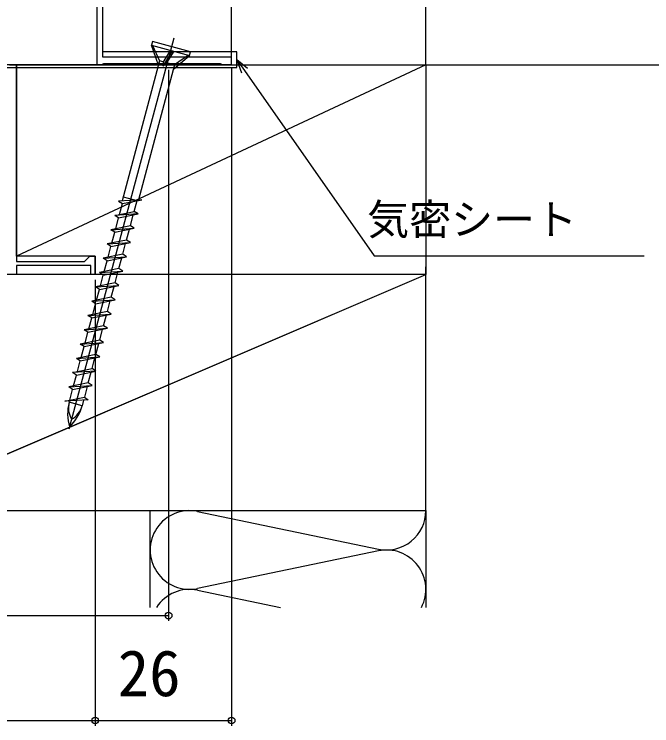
# Model space of a CAD drawing. Units: millimetres, scale not verified. Extents: x -525 to 525, y -783 to 778.
# Drawn here: x -4.9 to 116.5, y -132.9 to 2.7 of the extents above; entities that cross this region are included whole.
import ezdxf
from ezdxf.enums import TextEntityAlignment as Align

# ---------------------------------------------------------------- set-up
doc = ezdxf.new("R2010")
doc.units = ezdxf.units.MM
doc.header["$LTSCALE"] = 4
for name, color, linetype in [('0-2_YKK_11', 7, 'Continuous'), ('0-3_YKK_11E', 7, 'Continuous'), ('0-4_YKK_12', 2, 'Continuous'), ('0-5_YKK_13', 4, 'Continuous'), ('0-6_YKK_D', 6, 'Continuous'), ('0-8_YSS_K', 3, 'Continuous'), ('0-9_YSS_KE', 3, 'Continuous')]:
    doc.layers.add(name, color=color, linetype=linetype)
doc.styles.add('ＭＳ ゴシック', font='')
doc.styles.get('ＭＳ ゴシック').set_extended_font_data('MS Gothic')

msp = doc.modelspace()

# ---------------------------------------------------------------- linework, layer by layer
at = {"layer": '0-2_YKK_11'}
msp.add_lwpolyline([(-8.728, 7.56), (10.8, 7.56), (10.8, -6.94), (11.7, -6.94), (11.923, -6.84), (12.147, -6.74), (34.352, -6.74), (34.576, -6.84), (34.8, -6.94), (36.5, -6.94), (36.5, -5.54), (12, -5.54), (12, 12.602), (11.88, 12.785), (11.88, 13.335), (12, 13.519), (12, 19.06), (10.5, 19.06), (10.5, 17.36), (10.65, 17.101), (10.8, 16.841), (10.8, 9.06), (-13.5, 9.06)], dxfattribs=at)
at = {"layer": '0-3_YKK_11E'}
msp.add_lwpolyline([(-5.8, -6.94), (-4.5, -6.94), (-4.5, -44.44), (8.5, -44.44), (9.5, -43.44), (10.5, -43.44), (10.5, -46.94), (9.7, -46.94), (9.7, -45.24), (-4.5, -45.24), (-4.5, -46.94), (-5.3, -46.94)], dxfattribs=at)
at = {"layer": '0-4_YKK_12'}
for q in [(36.5, 5.06), (-53.1, -6.94)]:
    msp.add_line((36.5, -6.94), q, dxfattribs=at)
at = {"layer": '0-5_YKK_13'}
for p, q in [((25.471, -1.914), (5.506, -76.426)), ((25.471, -1.914), (5.506, -76.426)), ((22.579, -7.008), (21.236, -3.232)), ((22.579, -7.008), (21.236, -3.232)), ((23.467, -6.39), (23.442, -7.239)), ((23.467, -6.39), (23.442, -7.239)), ((24.086, -6.555), (25.643, -6.973)), ((24.086, -6.555), (25.643, -6.973)), ((18.674, -35.394), (17.949, -34.913)), ((18.674, -35.394), (17.949, -34.913)), ((14.978, -36.15), (14.252, -35.669)), ((14.978, -36.15), (14.252, -35.669)), ((17.219, -37.637), (13.522, -38.393)), ((17.219, -37.637), (13.522, -38.393)), ((14.248, -38.874), (17.944, -38.118)), ((14.248, -38.874), (17.944, -38.118)), ((16.489, -40.361), (12.793, -41.117)), ((16.489, -40.361), (12.793, -41.117)), ((13.518, -41.598), (17.214, -40.842)), ((13.518, -41.598), (17.214, -40.842)), ((15.759, -43.085), (12.063, -43.841)), ((15.759, -43.085), (12.063, -43.841)), ((12.788, -44.322), (16.485, -43.566)), ((12.788, -44.322), (16.485, -43.566)), ((15.029, -45.809), (11.333, -46.565)), ((15.029, -45.809), (11.333, -46.565)), ((12.058, -47.046), (15.755, -46.29)), ((12.058, -47.046), (15.755, -46.29)), ((14.3, -48.533), (10.603, -49.289)), ((14.3, -48.533), (10.603, -49.289)), ((11.328, -49.77), (15.025, -49.014)), ((11.328, -49.77), (15.025, -49.014)), ((13.57, -51.257), (9.873, -52.013)), ((13.57, -51.257), (9.873, -52.013)), ((10.598, -52.494), (14.295, -51.738)), ((10.598, -52.494), (14.295, -51.738)), ((12.84, -53.981), (9.143, -54.737)), ((12.84, -53.981), (9.143, -54.737)), ((9.868, -55.218), (13.565, -54.462)), ((9.868, -55.218), (13.565, -54.462)), ((12.11, -56.705), (8.413, -57.461)), ((12.11, -56.705), (8.413, -57.461)), ((9.139, -57.942), (12.835, -57.186)), ((9.139, -57.942), (12.835, -57.186)), ((11.38, -59.429), (7.684, -60.185)), ((11.38, -59.429), (7.684, -60.185)), ((8.409, -60.666), (12.105, -59.91)), ((8.409, -60.666), (12.105, -59.91)), ((10.65, -62.153), (6.954, -62.909)), ((10.65, -62.153), (6.954, -62.909)), ((7.679, -63.39), (11.375, -62.634)), ((7.679, -63.39), (11.375, -62.634)), ((10.646, -65.358), (9.92, -64.876)), ((10.646, -65.358), (9.92, -64.876)), ((6.949, -66.113), (6.224, -65.632)), ((6.949, -66.113), (6.224, -65.632)), ((9.191, -67.6), (5.494, -68.356)), ((9.191, -67.6), (5.494, -68.356)), ((6.219, -68.837), (9.916, -68.081)), ((6.219, -68.837), (9.916, -68.081)), ((9.012, -68.266), (8.461, -70.324)), ((9.012, -68.266), (8.461, -70.324)), ((5.561, -71.294), (5.633, -71.026)), ((5.561, -71.294), (5.633, -71.026)), ((8.024, -71.954), (5.561, -71.294)), ((8.024, -71.954), (5.561, -71.294)), ((8.317, -70.859), (8.024, -71.954)), ((8.317, -70.859), (8.024, -71.954))]:
    msp.add_line(p, q, dxfattribs=at)
for points in [[(25.429, -7.771), (28.48, -5.173), (28.661, -4.497), (21.417, -2.555), (21.236, -3.232), (28.48, -5.173)], [(25.429, -7.771), (28.48, -5.173), (28.661, -4.497), (21.417, -2.555), (21.236, -3.232), (28.48, -5.173)], [(21.429, -3.283), (22.793, -6.209), (15.64, -32.905)], [(21.429, -3.283), (22.793, -6.209), (15.64, -32.905)], [(28.287, -5.121), (25.643, -6.973), (18.746, -32.711)], [(28.287, -5.121), (25.643, -6.973), (18.746, -32.711)], [(24.858, -4.202), (23.467, -6.39), (22.793, -6.209)], [(24.858, -4.202), (23.467, -6.39), (22.793, -6.209)], [(25.486, -4.37), (24.095, -6.558), (23.442, -7.239), (25.217, -4.298)], [(25.486, -4.37), (24.095, -6.558), (23.442, -7.239), (25.217, -4.298)], [(15.874, -32.128), (18.699, -32.886), (18.719, -32.811)], [(15.874, -32.128), (18.699, -32.886), (18.719, -32.811)], [(14.426, -38.209), (14.978, -36.15), (18.674, -35.394), (14.252, -35.669), (17.949, -34.913), (18.5, -32.855)], [(14.426, -38.209), (14.978, -36.15), (18.674, -35.394), (14.252, -35.669), (17.949, -34.913), (18.5, -32.855)], [(15.156, -35.485), (15.707, -33.427), (19.404, -32.671), (14.982, -32.945), (15.707, -33.427)], [(15.156, -35.485), (15.707, -33.427), (19.404, -32.671), (14.982, -32.945), (15.707, -33.427)], [(13.696, -40.932), (14.248, -38.874), (13.522, -38.393), (17.944, -38.118), (17.219, -37.637), (17.771, -35.579)], [(13.696, -40.932), (14.248, -38.874), (13.522, -38.393), (17.944, -38.118), (17.219, -37.637), (17.771, -35.579)], [(12.966, -43.656), (13.518, -41.598), (12.793, -41.117), (17.214, -40.842), (16.489, -40.361), (17.041, -38.303)], [(12.966, -43.656), (13.518, -41.598), (12.793, -41.117), (17.214, -40.842), (16.489, -40.361), (17.041, -38.303)], [(12.236, -46.38), (12.788, -44.322), (12.063, -43.841), (16.485, -43.566), (15.759, -43.085), (16.311, -41.027)], [(12.236, -46.38), (12.788, -44.322), (12.063, -43.841), (16.485, -43.566), (15.759, -43.085), (16.311, -41.027)], [(11.507, -49.104), (12.058, -47.046), (11.333, -46.565), (15.755, -46.29), (15.029, -45.809), (15.581, -43.751)], [(11.507, -49.104), (12.058, -47.046), (11.333, -46.565), (15.755, -46.29), (15.029, -45.809), (15.581, -43.751)], [(10.777, -51.828), (11.328, -49.77), (10.603, -49.289), (15.025, -49.014), (14.3, -48.533), (14.851, -46.475)], [(10.777, -51.828), (11.328, -49.77), (10.603, -49.289), (15.025, -49.014), (14.3, -48.533), (14.851, -46.475)], [(10.047, -54.552), (10.598, -52.494), (9.873, -52.013), (14.295, -51.738), (13.57, -51.257), (14.121, -49.199)], [(10.047, -54.552), (10.598, -52.494), (9.873, -52.013), (14.295, -51.738), (13.57, -51.257), (14.121, -49.199)], [(9.317, -57.276), (9.868, -55.218), (9.143, -54.737), (13.565, -54.462), (12.84, -53.981), (13.391, -51.923)], [(9.317, -57.276), (9.868, -55.218), (9.143, -54.737), (13.565, -54.462), (12.84, -53.981), (13.391, -51.923)], [(8.587, -60), (9.139, -57.942), (8.413, -57.461), (12.835, -57.186), (12.11, -56.705), (12.661, -54.647)], [(8.587, -60), (9.139, -57.942), (8.413, -57.461), (12.835, -57.186), (12.11, -56.705), (12.661, -54.647)], [(7.857, -62.724), (8.409, -60.666), (7.684, -60.185), (12.105, -59.91), (11.38, -59.429), (11.932, -57.371)], [(7.857, -62.724), (8.409, -60.666), (7.684, -60.185), (12.105, -59.91), (11.38, -59.429), (11.932, -57.371)], [(7.127, -65.448), (7.679, -63.39), (6.954, -62.909), (11.375, -62.634), (10.65, -62.153), (11.202, -60.094)], [(7.127, -65.448), (7.679, -63.39), (6.954, -62.909), (11.375, -62.634), (10.65, -62.153), (11.202, -60.094)], [(6.398, -68.172), (6.949, -66.113), (10.646, -65.358), (6.224, -65.632), (9.92, -64.876), (10.472, -62.818)], [(6.398, -68.172), (6.949, -66.113), (10.646, -65.358), (6.224, -65.632), (9.92, -64.876), (10.472, -62.818)], [(5.668, -70.895), (6.219, -68.837), (5.494, -68.356), (9.916, -68.081), (9.191, -67.6), (9.742, -65.542)], [(5.668, -70.895), (6.219, -68.837), (5.494, -68.356), (9.916, -68.081), (9.191, -67.6), (9.742, -65.542)]]:
    msp.add_lwpolyline(points, dxfattribs=at)
msp.add_lwpolyline([(4.764, -71.08), (8.461, -70.324), (9.186, -70.805)], close=True, dxfattribs=at)
msp.add_lwpolyline([(4.764, -71.08), (8.461, -70.324), (9.186, -70.805)], close=True, dxfattribs=at)
for centre, radius, start, end in [((13.847, -73.514), 8.579, 165, 196.63839), ((13.847, -73.514), 8.579, 165, 196.63839), ((9.586, -72.372), 4.167, 165, 211.05097), ((9.586, -72.372), 4.167, 165, 211.05097), ((-0.262, -69.733), 8.579, 313.36163, 345.00002), ((-0.262, -69.733), 8.579, 313.36163, 345.00002), ((3.999, -70.875), 4.167, 298.949, 345.00002), ((3.999, -70.875), 4.167, 298.949, 345.00002)]:
    msp.add_arc(centre, radius, start, end, dxfattribs=at)
at = {"layer": '0-6_YKK_D'}
for p, q in [((24.5, -7.94), (24.5, -112.94)), ((36.5, -7.64), (36.5, -132.939)), ((37.5, -6.94), (203.998, -6.94)), ((37.5, -6.94), (243.998, -6.94)), ((37.5, -6.94), (223.998, -6.94)), ((10.501, -47.94), (10.501, -132.939)), ((10.501, -47.94), (10.501, -132.939)), ((-75.5, -111.94), (24.5, -111.94)), ((-75.5, -131.94), (10.501, -131.939)), ((10.501, -131.939), (36.5, -131.939))]:
    msp.add_line(p, q, dxfattribs=at)
for points in [[(39.522, -7.687), (37.5, -5.99), (38.403, -8.47)], [(37.5, -5.99), (38.962, -8.078), (63.68, -43.379), (115.046, -43.379)]]:
    msp.add_lwpolyline(points, dxfattribs=at)
for centre in [(24.5, -111.94), (10.501, -131.939), (10.501, -131.939), (36.5, -131.939)]:
    msp.add_circle(centre, 0.637, dxfattribs=at)
at = {"layer": '0-8_YSS_K'}
for p, q in [((73.5, -6.94), (73.5, 33.563)), ((73.5, -6.94), (-4.5, -43.44)), ((73.5, -6.94), (73.5, -45.44)), ((73.5, -90.44), (73.5, -45.44)), ((-31.5, -91.94), (73.5, -46.94)), ((20.998, -110.393), (20.998, -91.94)), ((30.03, -92.098), (64.467, -99.282)), ((73.498, -91.94), (73.498, -110.393)), ((64.467, -99.598), (30.03, -106.782)), ((30.03, -107.098), (45.825, -110.393))]:
    msp.add_line(p, q, dxfattribs=at)
for points in [[(-4.5, -43.44), (-4.5, -6.94), (73.5, -6.94), (73.5, -46.94)], [(10.5, -46.94), (10.5, -43.44), (-4.5, -43.44)], [(73.5, -46.94), (-31.5, -46.94), (-31.5, -91.94), (73.5, -91.94)], [(-31.5, -91.94), (73.5, -46.94), (10.5, -46.94)]]:
    msp.add_lwpolyline(points, dxfattribs=at)
msp.add_lwpolyline([(73.5, -91.94), (73.5, -46.94), (-31.5, -46.94), (-31.5, -91.94)], close=True, dxfattribs=at)
for centre, start, end in [((28.498, -99.44), 78.21647, 281.78354), ((65.998, -91.94), 258.21647, 0), ((65.998, -106.94), 332.58628, 101.78354), ((28.498, -114.44), 78.21647, 147.34439)]:
    msp.add_arc(centre, 7.5, start, end, dxfattribs=at)
at = {"layer": '0-9_YSS_KE'}
msp.add_line((-6.497, -7.49), (37.5, -7.49), dxfattribs=at)
msp.add_lwpolyline([(37.5, -7.49), (37.5, -4.49), (12, -4.49)], dxfattribs=at)

# ---------------------------------------------------------------- texts
at = {"layer": '0-6_YKK_D', "style": 'ＭＳ ゴシック'}
for s, height, p in [('気密シート', 5.865, (62.299, -41.112)), ('26', 8.798, (14.808, -129.939))]:
    msp.add_text(s, height=height, dxfattribs=at).set_placement(p, align=Align.BOTTOM_LEFT)

doc.saveas('drawing.dxf')
